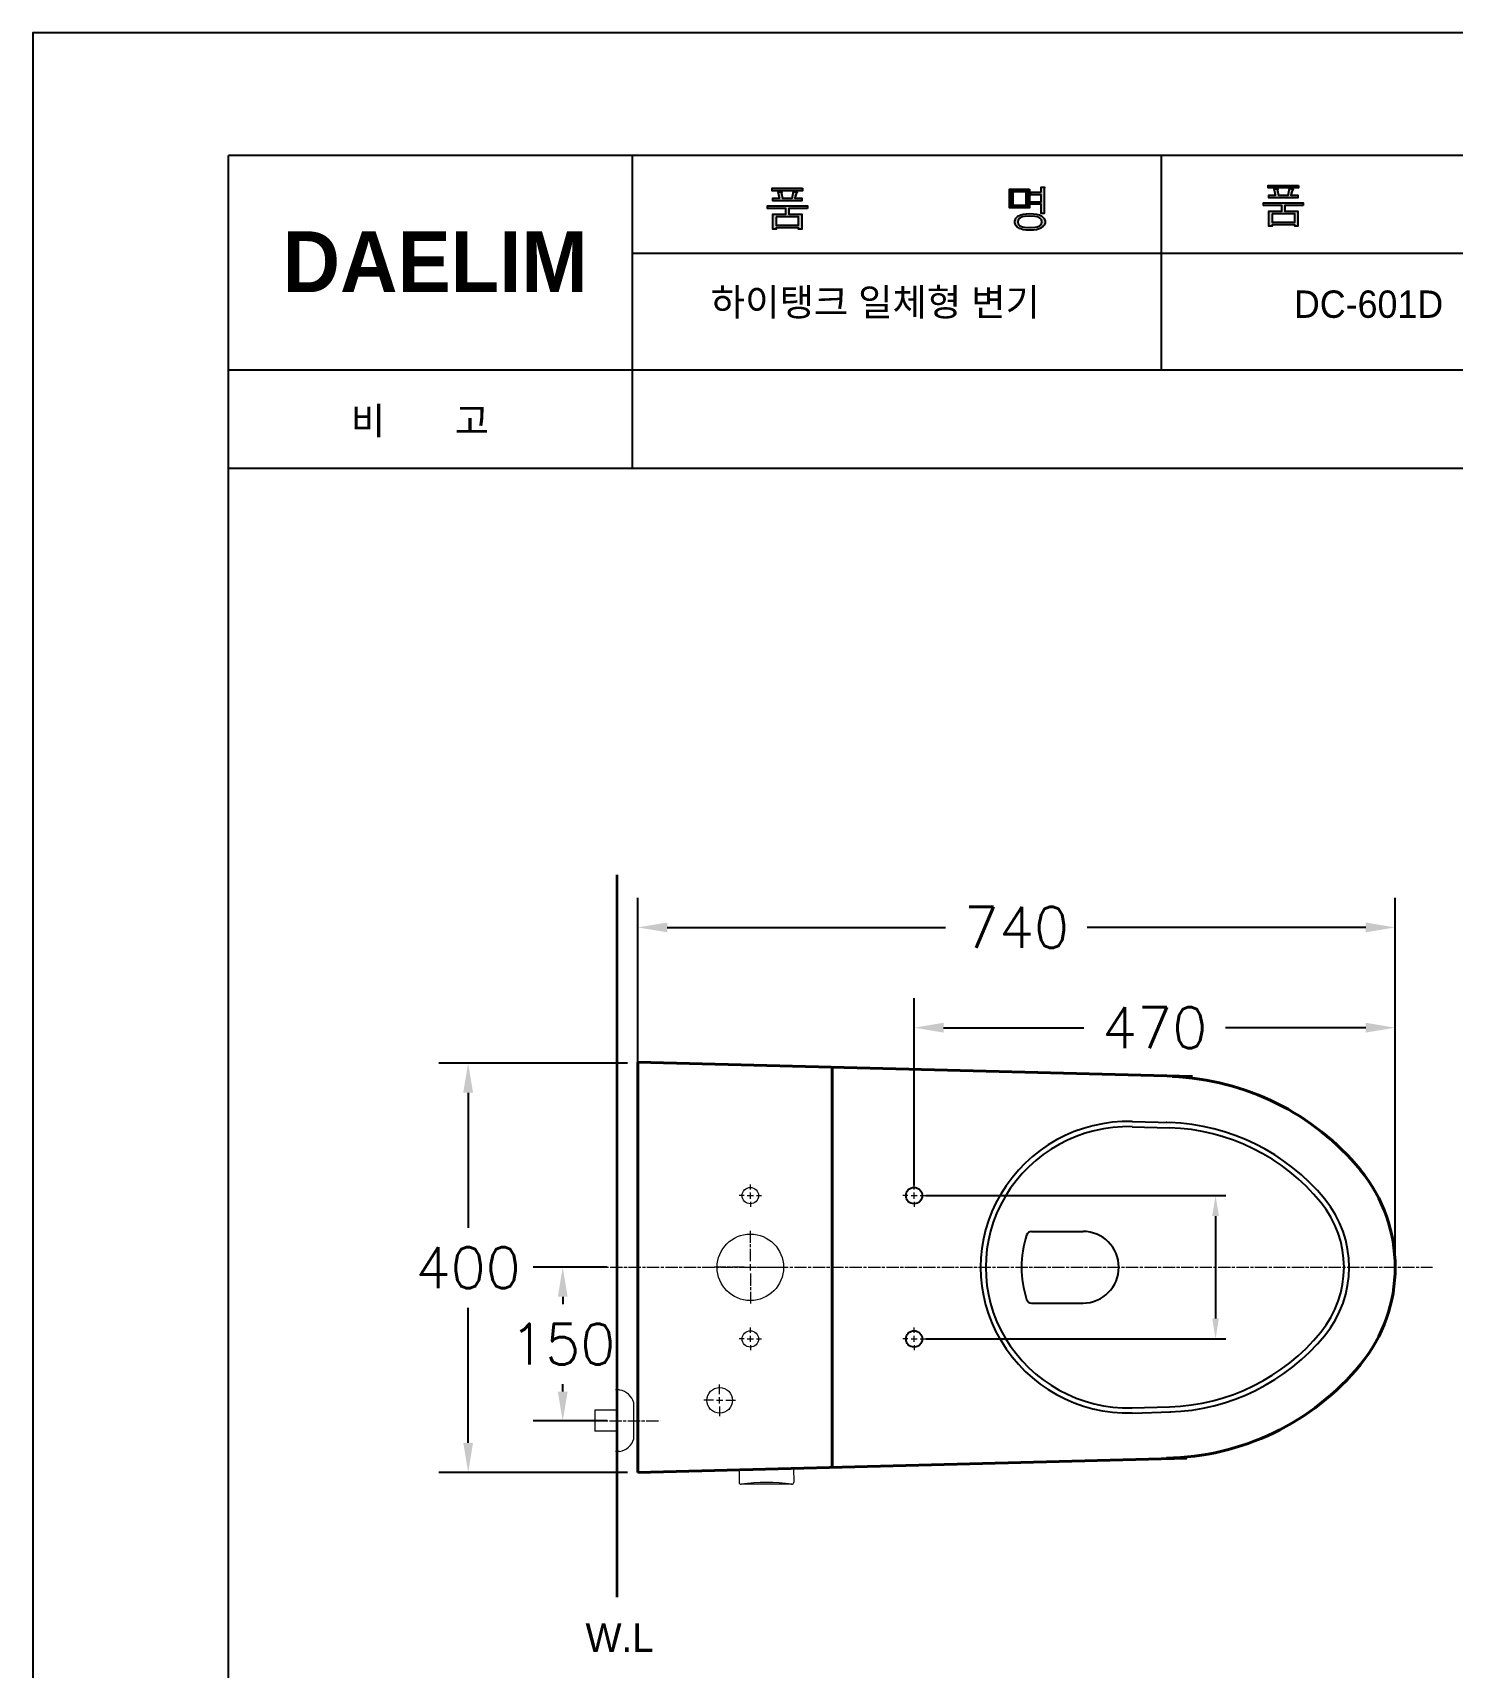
# Model space of a CAD drawing. Extents: x 66517 to 68943, y 58119 to 61550.
# Drawn here: x 66517 to 67904, y 59952 to 61550 of the extents above; entities that cross this region are included whole.
import ezdxf
from ezdxf.lldxf.tags import DXFTag

# ---------------------------------------------------------------- set-up
doc = ezdxf.new("R2010")
doc.units = 0
doc.header["$MEASUREMENT"] = 0
doc.linetypes.add('AM_ISO02W050x2', pattern=[3.75, 3, -0.75])
doc.linetypes.add('AM_ISO08W050', pattern=[18, 12, -1.5, 3, -1.5])
doc.layers.get('0').update_dxf_attribs({"linetype": 'CONTINUOUS'})
doc.layers.get('Defpoints').update_dxf_attribs({"linetype": 'CONTINUOUS'})
for name, color, linetype, lineweight in [('AM_3', 6, 'AM_ISO02W050', 20), ('AM_4', 40, 'CONTINUOUS', 13), ('AM_5', 3, 'CONTINUOUS', 15), ('AM_6', 2, 'CONTINUOUS', 30), ('AM_7', 4, 'AM_ISO08W050', 0), ('OUTLINE', 11, 'CONTINUOUS', 40), ('Y', 202, 'CONTINUOUS', 35)]:
    doc.layers.add(name, color=color, linetype=linetype, lineweight=lineweight)
for name, color, linetype in [('Dim', 4, 'CONTINUOUS'), ('LINE', 7, 'CONTINUOUS'), ('LINE @ 1 VP1', 7, 'CONTINUOUS'), ('LINE @ 1 VPModel', 7, 'CONTINUOUS'), ('YA', 7, 'CONTINUOUS')]:
    doc.layers.add(name, color=color, linetype=linetype)
doc.styles.add('h', font='', dxfattribs={"height": 30})
doc.styles.get("Standard").update_dxf_attribs({"font": 'txt.shx', "bigfont": 'ghs.shx'})
doc.styles.add('스타일1', font='txt.shx', dxfattribs={"bigfont": 'ghs.shx'})
doc.styles.get('h').set_extended_font_data('Haansoft Batang')
tags = doc.linetypes.add('AM_ISO02W050', pattern=[7.5, 6, -1.5]).pattern_tags.tags
tags[6:7] = [DXFTag(74, 4), DXFTag(75, 0), DXFTag(340, '0'), DXFTag(46, 1.0), DXFTag(50, 0.0), DXFTag(44, 0.0), DXFTag(45, 0.0)]
tags[4:5] = [DXFTag(74, 4), DXFTag(75, 0), DXFTag(340, '0'), DXFTag(46, 1.0), DXFTag(50, 0.0), DXFTag(44, 0.0), DXFTag(45, 0.0)]
tags = doc.linetypes.add('Amconstr', pattern=[9999, 9999, 0]).pattern_tags.tags
tags[6:7] = [DXFTag(74, 4), DXFTag(75, 0), DXFTag(340, '0'), DXFTag(46, 1.0), DXFTag(50, 0.0), DXFTag(44, 0.0), DXFTag(45, 0.0)]
tags[4:5] = [DXFTag(74, 4), DXFTag(75, 0), DXFTag(340, '0'), DXFTag(46, 1.0), DXFTag(50, 0.0), DXFTag(44, 0.0), DXFTag(45, 0.0)]
doc.dimstyles.new('AM_ISO$0', dxfattribs={"dimtxt": 3, "dimasz": 20, "dimexe": 10, "dimexo": 0.5, "dimgap": 10, "dimtad": 1, "dimdec": 0, "dimdsep": 46, "dimtxsty": 'h', "dimcen": -5, "dimclrd": 256, "dimclre": 256, "dimclrt": 256, "dimadec": 0, "dimazin": 2, "dimtp": 0.1, "dimtm": 0.1, "dimtfac": 0.71, "dimtdec": 0, "dimtmove": 0, "dimatfit": 3, "dimfxl": 0, "dimlwd": -1, "dimlwe": -1, "dimarcsym": 0})
doc.dimstyles.get("Standard").update_dxf_attribs({"dimtxt": 0.18, "dimasz": 0.18, "dimexe": 0.18, "dimexo": 0.0625, "dimgap": 0.09, "dimtad": 0, "dimtih": 1, "dimtoh": 1, "dimdec": 4, "dimzin": 0, "dimdsep": 46, "dimtxsty": 'Standard', "dimcen": 0.09, "dimadec": 0, "dimazin": 0, "dimtfac": 1, "dimtdec": 4, "dimtofl": 0, "dimtmove": 0, "dimatfit": 0, "dimfxl": 0, "dimtolj": 1, "dimtzin": 0, "dimarcsym": 0})

# ---------------------------------------------------------------- blocks, each defined once
blk = doc.blocks.new('*D8')
at = {"layer": 'AM_5', "color": 0, "linetype": 'ByBlock', "lineweight": -2}
for p, q in [((67390.1, 60413.3), (67683.1, 60413.3)), ((67673.1, 60393.3), (67673.1, 60293.3)), ((67390.1, 60273.3), (67683.1, 60273.3))]:
    blk.add_line(p, q, dxfattribs=at)
at = {"layer": 'AM_5', "color": 0}
for points in [[(67669.8, 60393.3), (67676.4, 60393.3), (67673.1, 60413.3)], [(67669.8, 60293.3), (67676.4, 60293.3), (67673.1, 60273.3)]]:
    blk.add_solid(points, dxfattribs=at)
at = {"layer": 'Defpoints', "color": 0}
for p in [(67389.6, 60413.3), (67389.6, 60273.3), (67673.1, 60273.3)]:
    blk.add_point(p, dxfattribs=at)
at = {"layer": 'AM_5', "color": 0, "insert": (67672.9, 60343.3), "char_height": 0.25, "attachment_point": 5, "rotation": 90}
blk.add_mtext('140', dxfattribs=at)
blk = doc.blocks.new('*D7')
at = {"layer": 'Defpoints', "color": 0}
for p in [(67088.6, 60343.3), (67035.3, 60193.1), (67088.6, 60193.1)]:
    blk.add_point(p, dxfattribs=at)
at = {"layer": 'Dim', "color": 0, "lineweight": -2}
for p, q in [((67078.6, 60343.3), (67006.5, 60343.3)), ((67035.3, 60314.5), (67035.3, 60307.4)), ((67035.3, 60221.9), (67035.3, 60229)), ((67078.6, 60193.1), (67006.5, 60193.1))]:
    blk.add_line(p, q, dxfattribs=at)
at = {"layer": 'Dim', "color": 0}
for points in [[(67030.5, 60314.5), (67040.1, 60314.5), (67035.3, 60343.3)], [(67030.5, 60221.9), (67040.1, 60221.9), (67035.3, 60193.1)]]:
    blk.add_solid(points, dxfattribs=at)
at = {"layer": 'Dim', "color": 0, "insert": (67035.3, 60268.2), "char_height": 40, "attachment_point": 5}
blk.add_mtext('\\A1;150', dxfattribs=at)
blk = doc.blocks.new('*D10')
at = {"layer": 'Defpoints', "color": 0}
for p in [(67848.6, 60577.4), (67378.6, 60413.3), (67848.6, 60343.3)]:
    blk.add_point(p, dxfattribs=at)
at = {"layer": 'Dim', "color": 0, "lineweight": -2}
for p, q in [((67378.6, 60423.3), (67378.6, 60606.2)), ((67848.6, 60353.3), (67848.6, 60606.2)), ((67407.4, 60577.4), (67544.4, 60577.4)), ((67819.8, 60577.4), (67682.8, 60577.4))]:
    blk.add_line(p, q, dxfattribs=at)
at = {"layer": 'Dim', "color": 0}
for points in [[(67407.4, 60582.2), (67407.4, 60572.6), (67378.6, 60577.4)], [(67819.8, 60582.2), (67819.8, 60572.6), (67848.6, 60577.4)]]:
    blk.add_solid(points, dxfattribs=at)
at = {"layer": 'Dim', "color": 0, "insert": (67613.6, 60577.4), "char_height": 40, "attachment_point": 5}
blk.add_mtext('\\A1;470', dxfattribs=at)
blk = doc.blocks.new('*D11')
at = {"layer": 'Defpoints', "color": 0}
for p in [(67848.6, 60675.4), (67108.6, 60343.3), (67848.6, 60343.3)]:
    blk.add_point(p, dxfattribs=at)
at = {"layer": 'Dim', "color": 0, "lineweight": -2}
for p, q in [((67108.6, 60353.3), (67108.6, 60704.2)), ((67848.6, 60353.3), (67848.6, 60704.2)), ((67137.4, 60675.4), (67409.4, 60675.4)), ((67819.8, 60675.4), (67547.8, 60675.4))]:
    blk.add_line(p, q, dxfattribs=at)
at = {"layer": 'Dim', "color": 0}
for points in [[(67137.4, 60680.2), (67137.4, 60670.6), (67108.6, 60675.4)], [(67819.8, 60680.2), (67819.8, 60670.6), (67848.6, 60675.4)]]:
    blk.add_solid(points, dxfattribs=at)
at = {"layer": 'Dim', "color": 0, "insert": (67478.6, 60675.4), "char_height": 40, "attachment_point": 5}
blk.add_mtext('\\A1;740', dxfattribs=at)
blk = doc.blocks.new('*D12')
at = {"layer": 'Defpoints', "color": 0}
for p in [(67108.6, 60542.7), (66942.9, 60142.9), (67108.6, 60142.9)]:
    blk.add_point(p, dxfattribs=at)
at = {"layer": 'Dim', "color": 0, "lineweight": -2}
for p, q in [((67098.6, 60542.7), (66914.1, 60542.7)), ((66942.9, 60513.9), (66942.9, 60382)), ((66942.9, 60171.7), (66942.9, 60303.6)), ((67098.6, 60142.9), (66914.1, 60142.9))]:
    blk.add_line(p, q, dxfattribs=at)
at = {"layer": 'Dim', "color": 0}
for points in [[(66938.1, 60513.9), (66947.7, 60513.9), (66942.9, 60542.7)], [(66938.1, 60171.7), (66947.7, 60171.7), (66942.9, 60142.9)]]:
    blk.add_solid(points, dxfattribs=at)
at = {"layer": 'Dim', "color": 0, "insert": (66942.9, 60342.8), "char_height": 40, "attachment_point": 5}
blk.add_mtext('\\A1;400', dxfattribs=at)
blk = doc.blocks.new('*U31')
at = {"layer": 'LINE @ 1 VP1', "linetype": 'Amconstr'}
h = blk.add_hatch(color=256, dxfattribs=at)
h.dxf.hatch_style = 1
h.paths.add_polyline_path([(67733.5, 61395.5), (67733.5, 61395.6), (67733.5, 61395.7), (67733.5, 61395.8), (67733.6, 61396), (67733.7, 61396.3), (67733.8, 61396.5), (67733.8, 61396.6), (67733.9, 61396.7), (67733.9, 61396.7), (67733.9, 61396.7), (67733.9, 61396.7), (67733.9, 61396.8), (67733.8, 61396.8), (67733.8, 61396.8), (67733.8, 61396.8), (67733.8, 61396.9), (67733.8, 61396.9), (67733.7, 61396.9), (67733.6, 61396.9), (67733.4, 61397), (67732.5, 61397), (67730.3, 61397), (67731.7, 61390.8), (67725.2, 61390.8), (67725.2, 61388.4), (67753.4, 61388.4), (67753.4, 61390.8), (67746.8, 61390.8), (67748, 61395.2), (67748.1, 61395.3), (67748.1, 61395.5), (67748.2, 61395.6), (67748.3, 61395.7), (67748.6, 61396.1), (67748.7, 61396.3), (67748.8, 61396.3), (67748.8, 61396.4), (67748.8, 61396.4), (67748.8, 61396.5), (67748.8, 61396.5), (67748.8, 61396.5), (67748.8, 61396.5), (67748.8, 61396.6), (67748.8, 61396.6), (67748.8, 61396.6), (67748.8, 61396.6), (67748.7, 61396.6), (67748.5, 61396.7), (67747.8, 61396.9), (67745.4, 61397.3), (67743.9, 61390.8), (67734.7, 61390.8)])
h.paths.add_polyline_path([(67758.8, 61383.4), (67719.8, 61383.4), (67719.8, 61380.9), (67737.8, 61380.9), (67737.8, 61375.4), (67725.2, 61375.4), (67725.2, 61360.6), (67728.3, 61360.6), (67728.3, 61361.9), (67750.4, 61361.9), (67750.4, 61360.6), (67753.5, 61360.6), (67753.5, 61375.4), (67740.9, 61375.4), (67740.9, 61380.9), (67758.8, 61380.9)])
h.paths.add_polyline_path([(67750.4, 61372.8), (67750.4, 61364.5), (67728.3, 61364.5), (67728.3, 61372.8)], flags=16)
at = {"layer": 'LINE @ 1 VPModel', "linetype": 'Amconstr'}
h = blk.add_hatch(color=256, dxfattribs=at)
h.dxf.hatch_style = 1
h.paths.add_polyline_path([(67733.5, 61395.5), (67733.5, 61395.6), (67733.5, 61395.7), (67733.5, 61395.8), (67733.6, 61396), (67733.7, 61396.3), (67733.8, 61396.5), (67733.8, 61396.6), (67733.9, 61396.7), (67733.9, 61396.7), (67733.9, 61396.7), (67733.9, 61396.7), (67733.9, 61396.8), (67733.8, 61396.8), (67733.8, 61396.8), (67733.8, 61396.8), (67733.8, 61396.9), (67733.8, 61396.9), (67733.7, 61396.9), (67733.6, 61396.9), (67733.4, 61397), (67732.5, 61397), (67730.3, 61397), (67731.7, 61390.8), (67725.2, 61390.8), (67725.2, 61388.4), (67753.4, 61388.4), (67753.4, 61390.8), (67746.8, 61390.8), (67748, 61395.2), (67748.1, 61395.3), (67748.1, 61395.5), (67748.2, 61395.6), (67748.3, 61395.7), (67748.6, 61396.1), (67748.7, 61396.3), (67748.8, 61396.3), (67748.8, 61396.4), (67748.8, 61396.4), (67748.8, 61396.5), (67748.8, 61396.5), (67748.8, 61396.5), (67748.8, 61396.5), (67748.8, 61396.6), (67748.8, 61396.6), (67748.8, 61396.6), (67748.8, 61396.6), (67748.7, 61396.6), (67748.5, 61396.7), (67747.8, 61396.9), (67745.4, 61397.3), (67743.9, 61390.8), (67734.7, 61390.8)])
h.paths.add_polyline_path([(67758.8, 61383.4), (67719.8, 61383.4), (67719.8, 61380.9), (67737.8, 61380.9), (67737.8, 61375.4), (67725.2, 61375.4), (67725.2, 61360.6), (67728.3, 61360.6), (67728.3, 61361.9), (67750.4, 61361.9), (67750.4, 61360.6), (67753.5, 61360.6), (67753.5, 61375.4), (67740.9, 61375.4), (67740.9, 61380.9), (67758.8, 61380.9)])
h.paths.add_polyline_path([(67750.4, 61372.8), (67750.4, 61364.5), (67728.3, 61364.5), (67728.3, 61372.8)], flags=16)
blk = doc.blocks.new('*U32')
at = {"layer": 'LINE @ 1 VP1', "linetype": 'Amconstr'}
h = blk.add_hatch(color=256, dxfattribs=at)
h.dxf.hatch_style = 1
h.paths.add_polyline_path([(67754.1, 61400.5), (67724.5, 61400.5), (67724.5, 61398.2), (67754.1, 61398.2)])
at = {"layer": 'LINE @ 1 VPModel', "linetype": 'Amconstr'}
h = blk.add_hatch(color=256, dxfattribs=at)
h.dxf.hatch_style = 1
h.paths.add_polyline_path([(67754.1, 61400.5), (67724.5, 61400.5), (67724.5, 61398.2), (67754.1, 61398.2)])

msp = doc.modelspace()

# ---------------------------------------------------------------- hatches: boundary and pattern name
at = {"linetype": 'AM_ISO02W050x2'}
h = msp.add_hatch(color=256, dxfattribs=at)
h.dxf.hatch_style = 1
h.paths.add_polyline_path([(67269.5, 61397.7), (67269.5, 61395.3), (67240, 61395.3), (67240, 61397.7)])
h = msp.add_hatch(color=256, dxfattribs=at)
h.dxf.hatch_style = 1
h.paths.add_polyline_path([(67249.2, 61394), (67249.3, 61393.9), (67249.3, 61393.9), (67249.3, 61393.9), (67249.3, 61393.9), (67249.3, 61393.9), (67249.3, 61393.8), (67249.3, 61393.8), (67249.3, 61393.8), (67249.3, 61393.7), (67249.2, 61393.6), (67249.2, 61393.5), (67249, 61393.1), (67249, 61392.9), (67249, 61392.8), (67249, 61392.7), (67249, 61392.6), (67250.1, 61387.9), (67259.3, 61387.9), (67260.8, 61394.4), (67263.2, 61394), (67263.9, 61393.8), (67264.2, 61393.8), (67264.2, 61393.7), (67264.2, 61393.7), (67264.3, 61393.7), (67264.3, 61393.7), (67264.3, 61393.6), (67264.3, 61393.6), (67264.3, 61393.6), (67264.3, 61393.6), (67264.3, 61393.6), (67264.3, 61393.5), (67264.2, 61393.4), (67264.2, 61393.4), (67264, 61393.2), (67263.7, 61392.9), (67263.6, 61392.7), (67263.6, 61392.6), (67263.5, 61392.4), (67263.5, 61392.3), (67262.2, 61387.9), (67268.9, 61387.9), (67268.9, 61385.5), (67240.6, 61385.5), (67240.6, 61387.9), (67247.1, 61387.9), (67245.7, 61394.1), (67247.9, 61394.1), (67248.8, 61394.1), (67249.1, 61394), (67249.2, 61394), (67249.2, 61394)])
h = msp.add_hatch(color=256, dxfattribs=at)
h.dxf.hatch_style = 1
h.paths.add_polyline_path([(67491.2, 61378.6), (67491.2, 61396.9), (67471.9, 61396.9), (67471.9, 61378.6)])
h.paths.add_polyline_path([(67475.1, 61381.2), (67475.1, 61394.3), (67488.1, 61394.3), (67488.1, 61381.2)], flags=16)
h = msp.add_hatch(color=256, dxfattribs=at)
h.dxf.hatch_style = 1
h.paths.add_polyline_path([(67492.7, 61382), (67502.6, 61382), (67502.6, 61372.9), (67505.7, 61372.9), (67505.7, 61397.5), (67506.1, 61398.3), (67506.1, 61398.4), (67506.1, 61398.4), (67506.1, 61398.4), (67506.1, 61398.4), (67506.1, 61398.4), (67506.1, 61398.5), (67506.1, 61398.5), (67506.1, 61398.5), (67506.1, 61398.5), (67506, 61398.5), (67506, 61398.5), (67506, 61398.5), (67506, 61398.6), (67505.9, 61398.6), (67505.8, 61398.6), (67505.5, 61398.6), (67505.1, 61398.7), (67502.6, 61398.7), (67502.6, 61393.8), (67492.7, 61393.8), (67492.7, 61391.2), (67502.6, 61391.2), (67502.6, 61384.5), (67492.7, 61384.5)])
h = msp.add_hatch(color=256, dxfattribs=at)
h.dxf.hatch_style = 1
h.paths.add_polyline_path([(67256.3, 61372.5), (67256.3, 61378), (67274.3, 61378), (67274.3, 61380.5), (67235.2, 61380.5), (67235.2, 61378), (67253.2, 61378), (67253.2, 61372.5), (67240.6, 61372.5), (67240.6, 61357.7), (67243.7, 61357.7), (67243.7, 61359), (67265.8, 61359), (67265.8, 61357.7), (67268.9, 61357.7), (67268.9, 61372.5)])
h.paths.add_polyline_path([(67265.8, 61369.9), (67265.8, 61361.6), (67243.7, 61361.6), (67243.7, 61369.9)], flags=16)
h = msp.add_hatch(color=256, dxfattribs=at)
h.dxf.hatch_style = 1
h.paths.add_polyline_path([(67488.3, 61372.8), (67485.3, 61372.4), (67482.7, 61371.7), (67481.6, 61371.2), (67480.6, 61370.6), (67479.7, 61370.1), (67479, 61369.5), (67478.4, 61368.8), (67477.8, 61368.1), (67477.5, 61367.3), (67477.2, 61366.5), (67477, 61365.6), (67476.9, 61364.7), (67477, 61363.9), (67477.2, 61363), (67477.5, 61362.2), (67477.8, 61361.5), (67478.4, 61360.8), (67479, 61360.1), (67479.7, 61359.5), (67480.6, 61359), (67481.6, 61358.4), (67482.7, 61358), (67485.3, 61357.2), (67488.3, 61356.8), (67491.7, 61356.7), (67495.2, 61356.8), (67498.1, 61357.2), (67500.7, 61358), (67501.9, 61358.4), (67502.9, 61359), (67503.7, 61359.5), (67504.5, 61360.1), (67505.1, 61360.8), (67505.6, 61361.5), (67506, 61362.2), (67506.3, 61363), (67506.5, 61363.9), (67506.5, 61364.7), (67506.5, 61365.6), (67506.3, 61366.5), (67506, 61367.3), (67505.6, 61368.1), (67505.1, 61368.8), (67504.5, 61369.5), (67503.7, 61370.1), (67502.9, 61370.6), (67501.9, 61371.2), (67500.7, 61371.7), (67498.1, 61372.4), (67495.2, 61372.8), (67491.7, 61373)])
h.paths.add_polyline_path([(67500.4, 61369), (67501.1, 61368.6), (67501.7, 61368.2), (67502.2, 61367.7), (67502.6, 61367.2), (67502.9, 61366.7), (67503.1, 61366.1), (67503.3, 61365.4), (67503.3, 61364.7), (67503.3, 61364.1), (67503.1, 61363.5), (67502.9, 61362.9), (67502.6, 61362.3), (67502.2, 61361.9), (67501.7, 61361.4), (67501.1, 61361), (67500.4, 61360.6), (67498.8, 61360), (67496.7, 61359.6), (67491.6, 61359.2), (67486.4, 61359.6), (67484.4, 61360), (67482.7, 61360.6), (67482.1, 61361), (67481.5, 61361.4), (67481, 61361.9), (67480.4, 61362.6), (67480.1, 61363.5), (67479.9, 61364.1), (67479.9, 61364.7), (67479.9, 61365.4), (67480.1, 61366.1), (67480.3, 61366.7), (67480.6, 61367.2), (67481, 61367.7), (67481.5, 61368.2), (67482.1, 61368.6), (67482.7, 61369), (67484.4, 61369.6), (67486.4, 61370.1), (67491.6, 61370.4), (67496.7, 61370.1), (67498.8, 61369.6)], flags=16)

# ---------------------------------------------------------------- linework, layer by layer
at = {"layer": 'AM_3', "color": 0}
for centre, radius in [((67218.6, 60413.3), 8), ((67218.6, 60343.3), 32.5), ((67218.6, 60273.3), 8), ((67188.6, 60213.3), 12.5)]:
    msp.add_circle(centre, radius, dxfattribs=at)
at = {"layer": 'AM_4', "color": 0}
for p, q in [((67090.8, 60223.4), (67086.8, 60223.4)), ((67086.8, 60203.6), (67066.7, 60203.6)), ((67066.7, 60203.6), (67066.7, 60183.1)), ((67104.8, 60175.7), (67104.8, 60211)), ((67086.8, 60183.1), (67066.7, 60183.1)), ((67090.8, 60163.4), (67086.8, 60163.4)), ((67207.6, 60145.5), (67207.6, 60133.2)), ((67295.3, 60147.8), (67242, 60146.4)), ((67260.9, 60146.9), (67261, 60133.2)), ((67259.2, 60131.4), (67209.6, 60131.4))]:
    msp.add_line(p, q, dxfattribs=at)
for centre, radius, start, end in [((67087.9, 60206), 17.6, 16.4669, 80.531), ((67087.9, 60180.7), 17.6, 279.469, 343.5331), ((67209.4, 60133.2), 1.8, 180, 277.9128), ((67234.3, 59954.2), 178.9, 82.0872, 97.9128), ((67259.2, 60133.2), 1.8, 262.0872, 0)]:
    msp.add_arc(centre, radius, start, end, dxfattribs=at)
at = {"layer": 'AM_7', "color": 0}
for p, q in [((67212.6, 60413.3), (67207.6, 60413.3)), ((67215.6, 60413.3), (67221.6, 60413.3)), ((67218.6, 60419.3), (67218.6, 60424.3)), ((67218.6, 60410.3), (67218.6, 60416.3)), ((67224.6, 60413.3), (67229.6, 60413.3)), ((67372.6, 60413.3), (67367.6, 60413.3)), ((67375.6, 60413.3), (67381.6, 60413.3)), ((67378.6, 60419.3), (67378.6, 60424.3)), ((67378.6, 60410.3), (67378.6, 60416.3)), ((67384.6, 60413.3), (67389.6, 60413.3)), ((67218.6, 60407.3), (67218.6, 60402.3)), ((67378.6, 60407.3), (67378.6, 60402.3)), ((67218.6, 60349.3), (67218.6, 60378.8)), ((67218.6, 60340.3), (67218.6, 60346.3)), ((67045.6, 60343.3), (67885.1, 60343.3)), ((67212.6, 60343.3), (67183.1, 60343.3)), ((67215.6, 60343.3), (67221.6, 60343.3)), ((67218.6, 60337.3), (67218.6, 60307.8)), ((67224.6, 60343.3), (67254.1, 60343.3)), ((67218.6, 60279.3), (67218.6, 60284.3)), ((67378.6, 60279.3), (67378.6, 60284.3)), ((67212.6, 60273.3), (67207.6, 60273.3)), ((67215.6, 60273.3), (67221.6, 60273.3)), ((67218.6, 60270.3), (67218.6, 60276.3)), ((67218.6, 60267.3), (67218.6, 60262.3)), ((67224.6, 60273.3), (67229.6, 60273.3)), ((67372.6, 60273.3), (67367.6, 60273.3)), ((67375.6, 60273.3), (67381.6, 60273.3)), ((67378.6, 60270.3), (67378.6, 60276.3)), ((67378.6, 60267.3), (67378.6, 60262.3)), ((67384.6, 60273.3), (67389.6, 60273.3)), ((67188.6, 60219.3), (67188.6, 60228.8)), ((67182.6, 60213.3), (67173.1, 60213.3)), ((67185.6, 60213.3), (67191.6, 60213.3)), ((67188.6, 60210.3), (67188.6, 60216.3)), ((67188.6, 60207.3), (67188.6, 60197.8)), ((67194.6, 60213.3), (67204.1, 60213.3)), ((67044.9, 60193.1), (67130.6, 60193.1))]:
    msp.add_line(p, q, dxfattribs=at)
at = {"layer": 'LINE', "color": 0}
for p, q in [((67591.7, 60480.7), (67628.1, 60479.7)), ((67591.8, 60485.7), (67629.4, 60484.7)), ((67493.3, 60378.3), (67543.6, 60378.3)), ((67493.3, 60308.3), (67543.6, 60308.3)), ((67591.7, 60205.9), (67628.1, 60206.9)), ((67591.8, 60200.9), (67629.4, 60201.9))]:
    msp.add_line(p, q, dxfattribs=at)
for centre in [(67378.6, 60413.3), (67378.6, 60273.3)]:
    msp.add_circle(centre, 8, dxfattribs=at)
for centre, radius, start, end in [((67587.9, 60340.8), 145, 88.4637, 149.3301), ((67587.9, 60340.8), 140, 88.4637, 149.3301), ((67621.4, 60279.8), 205, 88.8513, 89.0581), ((67621.4, 60279.8), 200, 39.393, 88.0761), ((67621.4, 60279.8), 205, 39.393, 88.0761), ((67583.6, 60343.3), 140, 149.3301, 210.6699), ((67583.6, 60343.3), 135, 149.3301, 210.6699), ((67698.6, 60343.3), 105, 320.607, 39.393), ((67698.6, 60343.3), 100, 320.607, 39.393), ((67493.3, 60373.3), 5, 90, 162.5424), ((67543.6, 60343.3), 35, 270, 90), ((67588.6, 60343.3), 105, 162.5424, 197.4576), ((67493.3, 60313.3), 5, 197.4576, 270), ((67587.9, 60345.9), 145, 210.6699, 271.5363), ((67587.9, 60345.9), 140, 210.6699, 271.5363), ((67621.4, 60406.8), 200, 271.9239, 320.607), ((67621.4, 60406.8), 205, 271.9239, 320.607)]:
    msp.add_arc(centre, radius, start, end, dxfattribs=at)
at = {"layer": 'OUTLINE', "color": 0}
for p, q in [((67108.6, 60543.7), (67650.7, 60529.7)), ((67108.6, 60142.9), (67108.6, 60543.7)), ((67298.6, 60538.3), (67298.6, 60148.3)), ((67108.6, 60142.9), (67645.1, 60156.8))]:
    msp.add_line(p, q, dxfattribs=at)
for centre, radius, start, end in [((67621.4, 60279.8), 250, 39.393, 87.8693), ((67698.6, 60343.3), 150, 320.607, 39.393), ((67621.4, 60406.8), 250, 270.8621, 320.607)]:
    msp.add_arc(centre, radius, start, end, dxfattribs=at)
at = {"layer": 'Y', "color": 0}
msp.add_line((67088.6, 60021.1), (67088.6, 60726.9), dxfattribs=at)
at = {"layer": 'YA', "color": 7}
for p, q in [((68784.8, 61429.8), (66708.8, 61429.8)), ((66708.8, 60359.6), (66708.8, 61429.8)), ((67103.3, 61123.8), (67103.3, 61429.8)), ((67620.2, 61219.5), (67620.2, 61429.5)), ((68784.8, 61333.8), (67103.3, 61333.8)), ((68784.8, 61219.8), (66708.8, 61219.8)), ((68784.8, 61123.8), (66708.8, 61123.8)), ((68784.8, 61123.8), (66708.8, 61123.8)), ((66708.8, 58249.8), (66708.8, 60359.6))]:
    msp.add_line(p, q, dxfattribs=at)
at = {"layer": 'YA', "color": 0}
msp.add_lwpolyline([(66517.5, 58119.3), (68943, 58119.3), (68943, 61549.7), (66517.5, 61549.7)], close=True, dxfattribs=at)
at = {"layer": 'YA', "color": 7}
for points in [[(67754.1, 61400.5), (67754.1, 61398.2), (67724.5, 61398.2), (67724.5, 61400.5), (67754.1, 61400.5)], [(67269.5, 61397.7), (67269.5, 61395.3), (67240, 61395.3), (67240, 61397.7), (67269.5, 61397.7)], [(67249.2, 61394), (67249.3, 61393.9), (67249.3, 61393.9), (67249.3, 61393.9), (67249.3, 61393.9), (67249.3, 61393.9), (67249.3, 61393.8), (67249.3, 61393.8), (67249.3, 61393.8), (67249.3, 61393.7), (67249.2, 61393.6), (67249.2, 61393.5), (67249, 61393.1), (67249, 61392.9), (67249, 61392.8), (67249, 61392.7), (67249, 61392.6), (67250.1, 61387.9), (67259.3, 61387.9), (67260.8, 61394.4), (67263.2, 61394), (67263.9, 61393.8), (67264.2, 61393.8), (67264.2, 61393.7), (67264.2, 61393.7), (67264.3, 61393.7), (67264.3, 61393.7), (67264.3, 61393.6), (67264.3, 61393.6), (67264.3, 61393.6), (67264.3, 61393.6), (67264.3, 61393.6), (67264.3, 61393.5), (67264.2, 61393.4), (67264.2, 61393.4), (67264, 61393.2), (67263.7, 61392.9), (67263.6, 61392.7), (67263.6, 61392.6), (67263.5, 61392.4), (67263.5, 61392.3), (67262.2, 61387.9), (67268.9, 61387.9), (67268.9, 61385.5), (67240.6, 61385.5), (67240.6, 61387.9), (67247.1, 61387.9), (67245.7, 61394.1), (67247.9, 61394.1), (67248.8, 61394.1), (67249.1, 61394), (67249.2, 61394), (67249.2, 61394), (67249.2, 61394)], [(67491.2, 61396.9), (67491.2, 61378.6), (67471.9, 61378.6), (67471.9, 61396.9), (67491.2, 61396.9)], [(67475.1, 61394.3), (67475.1, 61381.2), (67488.1, 61381.2), (67488.1, 61394.3), (67475.1, 61394.3)], [(67502.6, 61393.8), (67502.6, 61398.7), (67505.1, 61398.7), (67505.5, 61398.6), (67505.8, 61398.6), (67505.9, 61398.6), (67506, 61398.6), (67506, 61398.5), (67506, 61398.5), (67506, 61398.5), (67506.1, 61398.5), (67506.1, 61398.5), (67506.1, 61398.5), (67506.1, 61398.5), (67506.1, 61398.4), (67506.1, 61398.4), (67506.1, 61398.4), (67506.1, 61398.4), (67506.1, 61398.4), (67506.1, 61398.3), (67506, 61398.2), (67505.9, 61398), (67505.8, 61397.6), (67505.7, 61397.3), (67505.7, 61372.9), (67502.6, 61372.9), (67502.6, 61382), (67492.7, 61382), (67492.7, 61384.5), (67502.6, 61384.5), (67502.6, 61391.2), (67492.7, 61391.2), (67492.7, 61393.8), (67502.6, 61393.8)], [(67733.8, 61396.9), (67733.8, 61396.8), (67733.8, 61396.8), (67733.8, 61396.8), (67733.9, 61396.8), (67733.9, 61396.7), (67733.9, 61396.7), (67733.9, 61396.7), (67733.9, 61396.7), (67733.8, 61396.6), (67733.8, 61396.5), (67733.7, 61396.3), (67733.6, 61396), (67733.5, 61395.8), (67733.5, 61395.7), (67733.5, 61395.6), (67733.5, 61395.5), (67734.7, 61390.8), (67743.9, 61390.8), (67745.4, 61397.3), (67747.8, 61396.9), (67748.5, 61396.7), (67748.7, 61396.6), (67748.8, 61396.6), (67748.8, 61396.6), (67748.8, 61396.6), (67748.8, 61396.6), (67748.8, 61396.5), (67748.8, 61396.5), (67748.8, 61396.5), (67748.8, 61396.5), (67748.8, 61396.4), (67748.8, 61396.4), (67748.8, 61396.3), (67748.7, 61396.3), (67748.6, 61396.1), (67748.3, 61395.7), (67748.2, 61395.6), (67748.1, 61395.5), (67748.1, 61395.3), (67748, 61395.2), (67746.8, 61390.8), (67753.4, 61390.8), (67753.4, 61388.4), (67725.2, 61388.4), (67725.2, 61390.8), (67731.7, 61390.8), (67730.3, 61397), (67732.5, 61397), (67733.4, 61397), (67733.6, 61396.9), (67733.7, 61396.9), (67733.8, 61396.9), (67733.8, 61396.9)], [(67274.3, 61378), (67256.3, 61378), (67256.3, 61372.5), (67268.9, 61372.5), (67268.9, 61357.7), (67265.8, 61357.7), (67265.8, 61359), (67243.7, 61359), (67243.7, 61357.7), (67240.6, 61357.7), (67240.6, 61372.5), (67253.2, 61372.5), (67253.2, 61378), (67235.2, 61378), (67235.2, 61380.5), (67274.3, 61380.5), (67274.3, 61378)], [(67243.7, 61369.9), (67243.7, 61361.6), (67265.8, 61361.6), (67265.8, 61369.9), (67243.7, 61369.9)], [(67502.9, 61370.6), (67503.7, 61370.1), (67504.5, 61369.5), (67505.1, 61368.8), (67505.6, 61368.1), (67506, 61367.3), (67506.3, 61366.5), (67506.5, 61365.6), (67506.5, 61364.7), (67506.5, 61363.9), (67506.3, 61363), (67506, 61362.2), (67505.6, 61361.5), (67505.1, 61360.8), (67504.5, 61360.1), (67503.7, 61359.5), (67502.9, 61359), (67501.9, 61358.4), (67500.7, 61358), (67498.1, 61357.2), (67495.2, 61356.8), (67491.7, 61356.7), (67488.3, 61356.8), (67485.3, 61357.2), (67482.7, 61358), (67481.6, 61358.4), (67480.6, 61359), (67479.7, 61359.5), (67479, 61360.1), (67478.4, 61360.8), (67477.8, 61361.5), (67477.5, 61362.2), (67477.2, 61363), (67477, 61363.9), (67476.9, 61364.7), (67477, 61365.6), (67477.2, 61366.5), (67477.5, 61367.3), (67477.8, 61368.1), (67478.4, 61368.8), (67479, 61369.5), (67479.7, 61370.1), (67480.6, 61370.6), (67481.6, 61371.2), (67482.7, 61371.7), (67485.3, 61372.4), (67488.3, 61372.8), (67491.7, 61373), (67495.2, 61372.8), (67498.1, 61372.4), (67500.7, 61371.7), (67501.9, 61371.2), (67502.9, 61370.6)], [(67482.7, 61369), (67482.1, 61368.6), (67481.5, 61368.2), (67481, 61367.7), (67480.6, 61367.2), (67480.3, 61366.7), (67480.1, 61366.1), (67479.9, 61365.4), (67479.9, 61364.7), (67479.9, 61364.1), (67480.1, 61363.5), (67480.3, 61362.9), (67480.6, 61362.3), (67481, 61361.9), (67481.5, 61361.4), (67482.1, 61361), (67482.7, 61360.6), (67484.4, 61360), (67486.4, 61359.6), (67491.6, 61359.2), (67496.7, 61359.6), (67498.8, 61360), (67500.4, 61360.6), (67501.1, 61361), (67501.7, 61361.4), (67502.2, 61361.9), (67502.6, 61362.3), (67502.9, 61362.9), (67503.1, 61363.5), (67503.3, 61364.1), (67503.3, 61364.7), (67503.3, 61365.4), (67503.1, 61366.1), (67502.9, 61366.7), (67502.6, 61367.2), (67502.2, 61367.7), (67501.7, 61368.2), (67501.1, 61368.6), (67500.4, 61369), (67498.8, 61369.6), (67496.7, 61370.1), (67491.6, 61370.4), (67486.4, 61370.1), (67484.4, 61369.6), (67482.7, 61369)], [(67728.3, 61372.8), (67728.3, 61364.5), (67750.4, 61364.5), (67750.4, 61372.8), (67728.3, 61372.8)]]:
    msp.add_lwpolyline(points, dxfattribs=at)
msp.add_lwpolyline([(67758.8, 61380.9), (67740.9, 61380.9), (67740.9, 61375.4), (67753.5, 61375.4), (67753.5, 61360.6), (67750.4, 61360.6), (67750.4, 61361.9), (67728.3, 61361.9), (67728.3, 61360.6), (67725.2, 61360.6), (67725.2, 61375.4), (67737.8, 61375.4), (67737.8, 61380.9), (67719.8, 61380.9), (67719.8, 61383.4), (67758.8, 61383.4), (67758.8, 61380.9)], close=True, dxfattribs=at)

# ---------------------------------------------------------------- block references
at = {"layer": 'LINE', "color": 0}
for name in ['*U32', '*U31']:
    msp.add_blockref(name, (0, 0), dxfattribs=at)

# ---------------------------------------------------------------- texts
at = {"layer": 'AM_6', "color": 0, "insert": (67057.5, 59995.5), "char_height": 28, "width": 60.346, "attachment_point": 1, "style": 'h'}
msp.add_mtext('W.L', dxfattribs=at)
at = {"layer": 'Dim', "color": 0, "char_height": 33.819, "width": 702.697, "attachment_point": 1, "style": '스타일1'}
for s, insert in [('{\\fGulim|b0|i0|c129|p50;   \\H0.79087x;하이탱크 일체형 변기}', (67143.1, 61299.8)), ('{\\fGulim|b0|i0|c129|p50;   \\H0.79087x;DC-601D}', (67712.8, 61297.8))]:
    msp.add_mtext(s, dxfattribs=dict(at, insert=insert))
at = {"layer": 'Dim', "color": 0, "insert": (66828.2, 61183.8), "char_height": 26.746, "attachment_point": 1, "style": '스타일1'}
msp.add_mtext('{\\fGulim|b0|i0|c129|p50;비       고}', dxfattribs=at)
at = {"layer": 'YA', "color": 7, "insert": (66761.6, 61355.6), "char_height": 59.437, "width": 290.871, "attachment_point": 1, "style": 'h'}
msp.add_mtext('{\\fHYGraphic-Medium|b1|i0|c129|p18;DAELIM}', dxfattribs=at)

# ---------------------------------------------------------------- dimensions: what is measured, and where the dimension line sits
at = {"layer": 'AM_5', "color": 0}
dim = msp.add_linear_dim(base=(67673.1, 60273.3), p1=(67389.6, 60413.3), p2=(67389.6, 60273.3), angle=90, dimstyle='AM_ISO$0', override={"dimtxt": 0.25, "dimgap": 0.12, "dimtxsty": 'Standard', "dimclrd": 0, "dimclre": 0, "dimclrt": 0, "dimlwd": 65534, "dimlwe": 65534}, dxfattribs=at)
dim.commit()
dim.dimension.update_dxf_attribs({"geometry": '*D8', "text_midpoint": (67672.9, 60343.3)})
at = {"layer": 'Dim', "color": 0}
for base, p1, picture, middle in [((67848.6, 60675.4), (67108.6, 60343.3), '*D11', (67478.6, 60675.4)), ((67848.6, 60577.4), (67378.6, 60413.3), '*D10', (67613.6, 60577.4))]:
    dim = msp.add_linear_dim(base=base, p1=p1, p2=(67848.6, 60343.3), dimstyle='Standard', override={"dimscale": 160, "dimtxt": 0.25, "dimgap": 0.12, "dimdec": 0, "dimtxsty": 'Standard', "dimatfit": 3}, dxfattribs=at)
    dim.commit()
    dim.dimension.update_dxf_attribs({"geometry": picture, "text_midpoint": middle})
dim = msp.add_linear_dim(base=(66942.9, 60142.9), p1=(67108.6, 60542.7), p2=(67108.6, 60142.9), angle=90, dimstyle='Standard', override={"dimscale": 160, "dimtxt": 0.25, "dimgap": 0.12, "dimdec": 0, "dimtxsty": 'Standard', "dimatfit": 3}, dxfattribs=at)
dim.commit()
dim.dimension.update_dxf_attribs({"geometry": '*D12', "text_midpoint": (66942.9, 60342.8)})
dim = msp.add_linear_dim(base=(67035.3, 60193.1), p1=(67088.6, 60343.3), p2=(67088.6, 60193.1), angle=90, dimstyle='Standard', override={"dimscale": 160, "dimtxt": 0.25, "dimgap": 0.12, "dimdec": 0, "dimtxsty": 'Standard', "dimatfit": 3}, dxfattribs=at)
dim.commit()
dim.dimension.update_dxf_attribs({"geometry": '*D7', "text_midpoint": (67035.3, 60268.2), "dimtype": 160})

doc.saveas('drawing.dxf')
